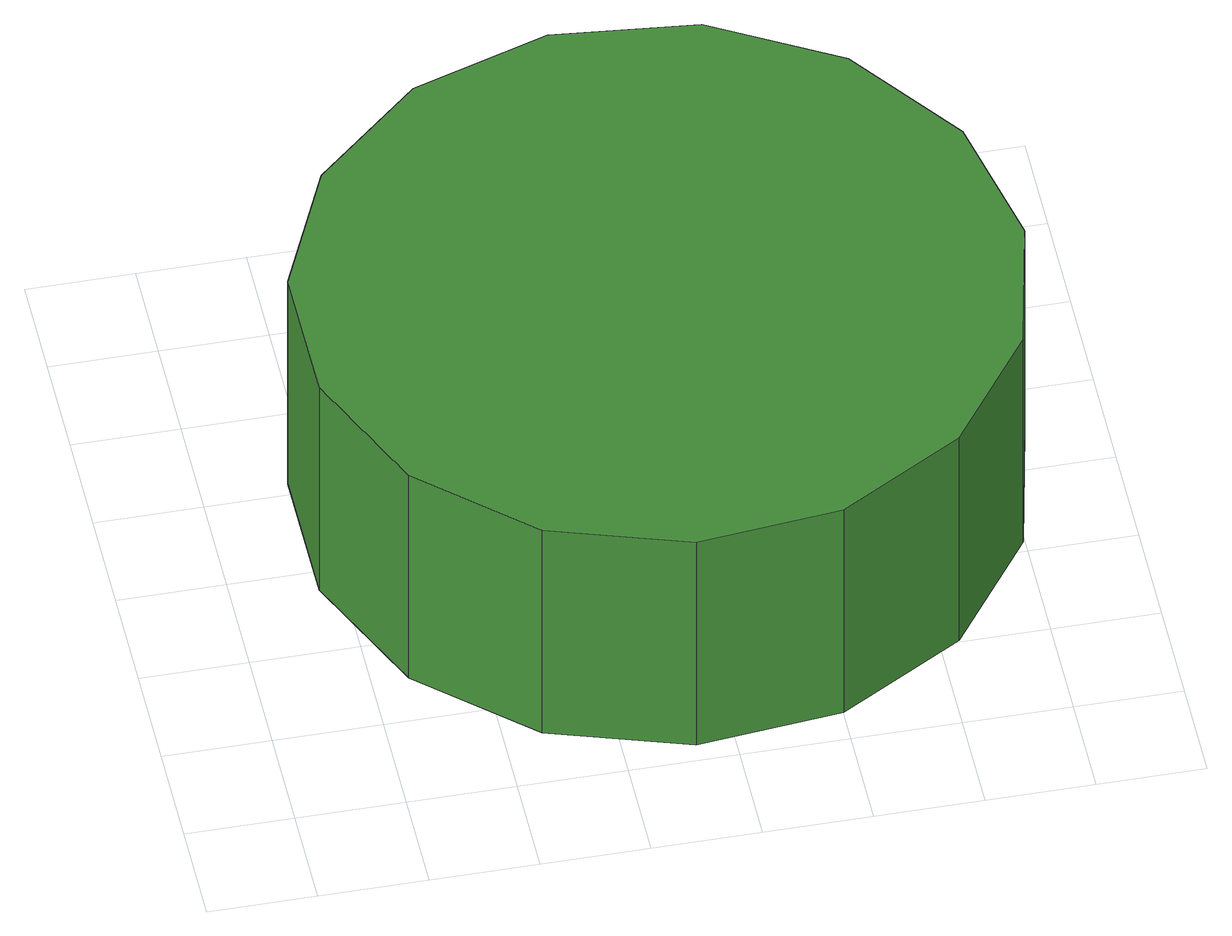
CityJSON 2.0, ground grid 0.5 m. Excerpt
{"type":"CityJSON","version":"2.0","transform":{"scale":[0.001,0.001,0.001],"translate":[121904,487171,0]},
"CityObjects":{
"tree1":{"type":"SolitaryVegetationObject","attributes":{"function":"something"},"geometry":[{"type":"MultiSurface","lod":"1","boundaries":[[[0,1,2,3,4,5,6,7,8,9,10,11,12,13,14]],[[15,16,17,18,19,20,21,22,23,24,25,26,27,28,29]],[[0,29,28,1]],[[1,28,27,2]],[[2,27,26,3]],[[3,26,25,4]],[[4,25,24,5]],[[5,24,23,6]],[[6,23,22,7]],[[7,22,21,8]],[[8,21,20,9]],[[9,20,19,10]],[[10,19,18,11]],[[11,18,17,12]],[[12,17,16,13]],[[13,16,15,14]],[[14,15,29,0]]]}]}
},
"vertices":[
[3634,1727,2237],[3492,2394,2237],[3091,2945,2237],[2501,3286,2237],[1823,3357,2237],[1175,3146,2237],[668,2690,2237],[391,2068,2237],[391,1386,2237],[668,763,2237],[1175,307,2237],[1823,97,2237],[2501,168,2237],[3091,509,2237],[3492,1060,2237],[3492,1060,987],[3091,509,987],[2501,168,987],[1823,97,987],[1175,307,987],[668,763,987],[391,1386,987],[391,2068,987],[668,2690,987],[1175,3146,987],[1823,3357,987],[2501,3286,987],[3091,2945,987],[3492,2394,987],[3634,1727,987]
]}
